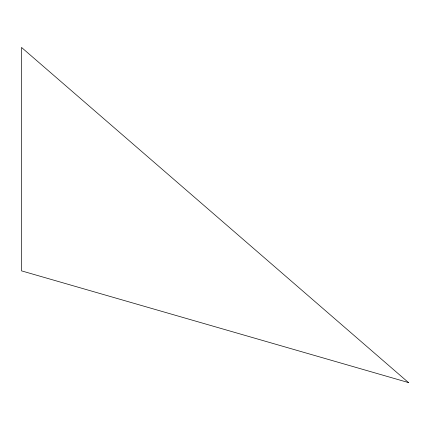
<?xml version="1.0" encoding="UTF-8"?>
<svg xmlns="http://www.w3.org/2000/svg" width="430" height="430" viewBox="0 0 430 430"><rect width="100%" height="100%" fill="white"/><g stroke="black" fill="none" stroke-linecap="round" stroke-linejoin="round"><path stroke-width="0.64" d="M408.5 382.576L21.5 270.857L21.5 47.424L408.5 382.576"/></g></svg>
